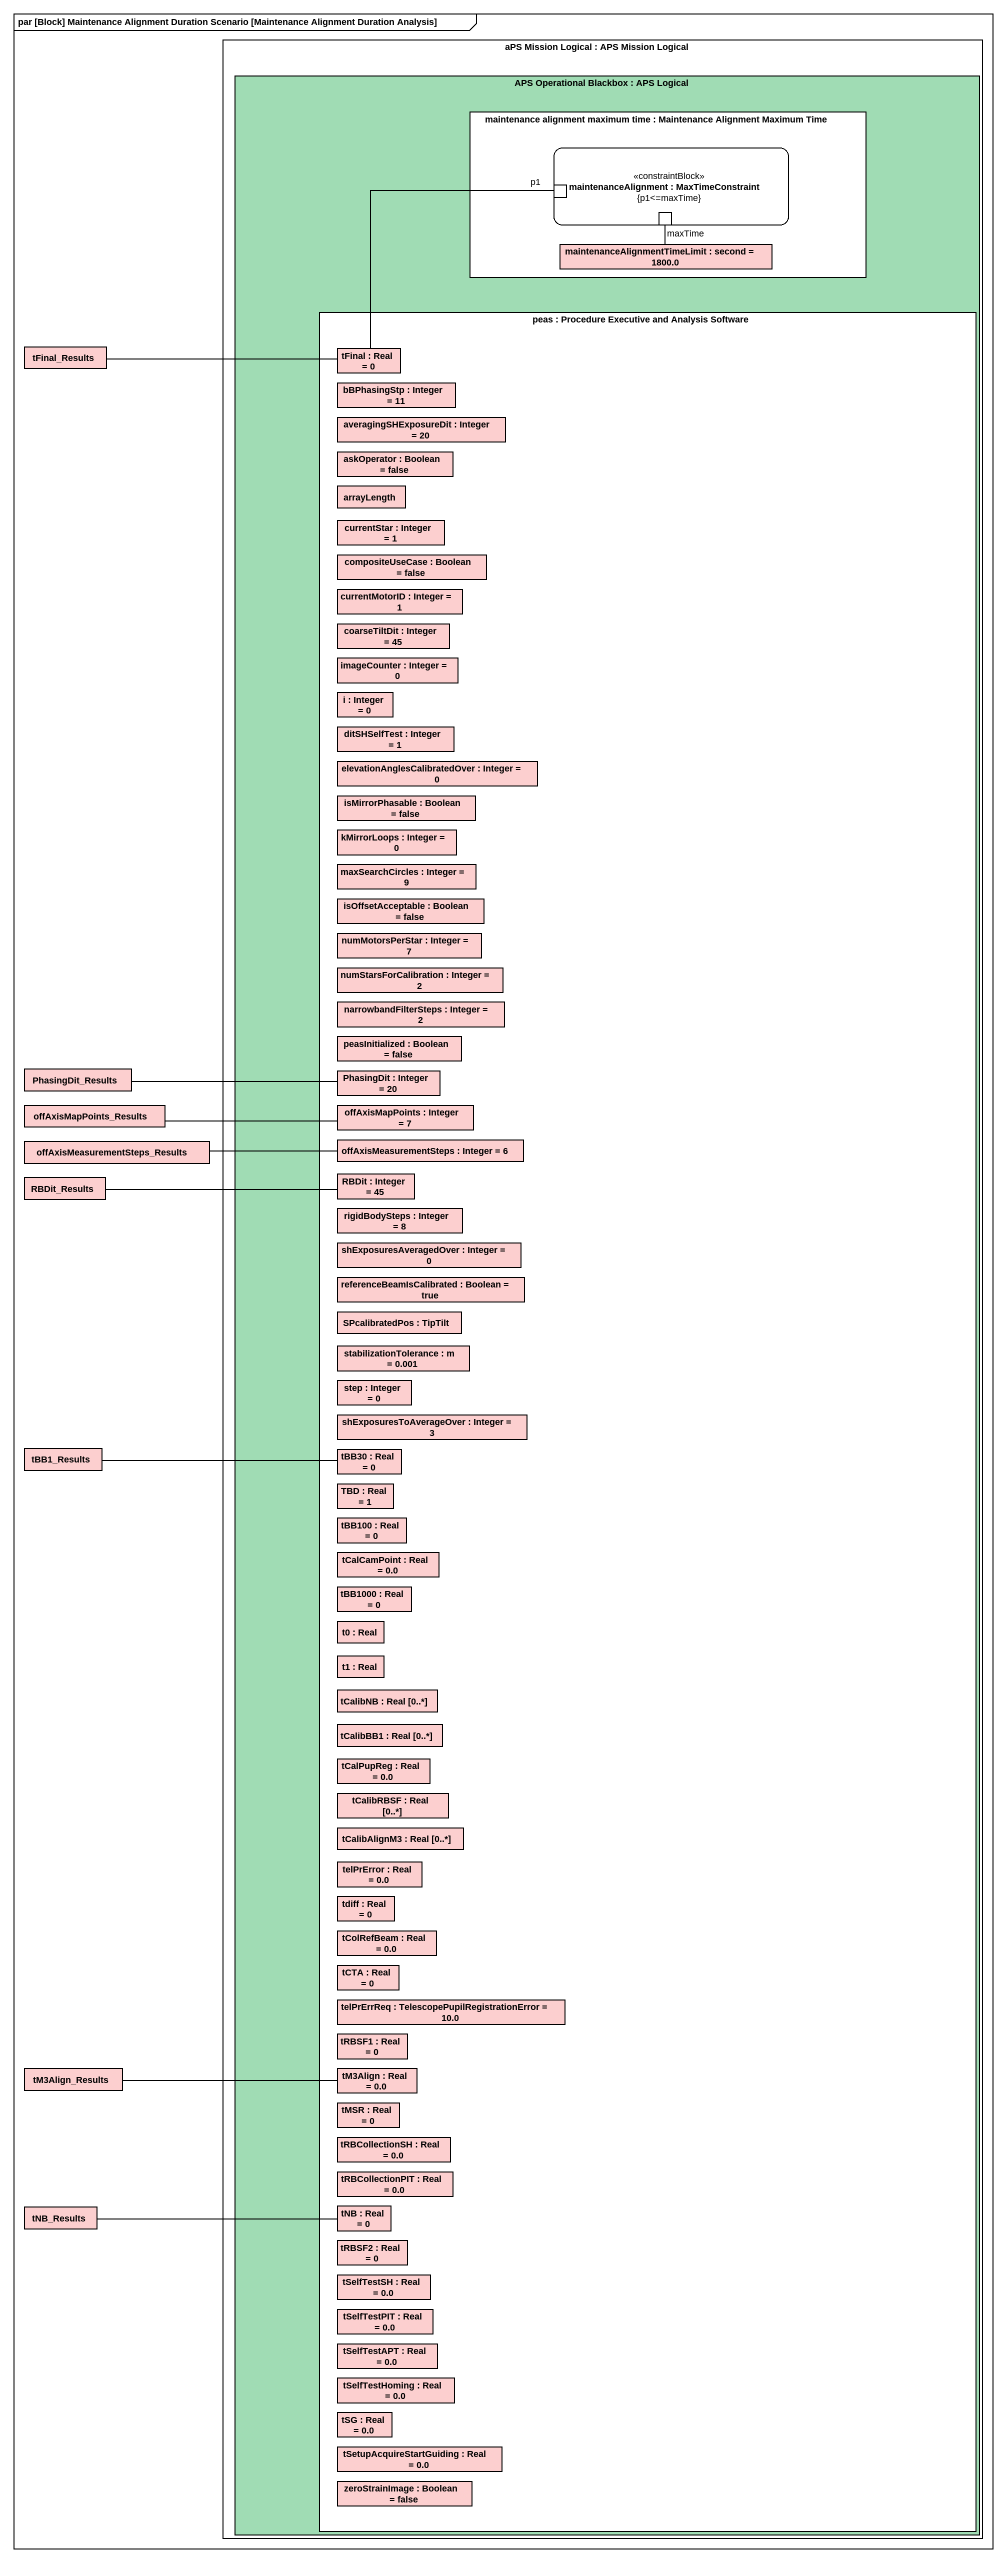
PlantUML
@startuml
mainframe par [Block] Maintenance Alignment Duration Scenario [Maintenance Alignment Duration Analysis]
rectangle "aPS Mission Logical : APS Mission Logical" as aPS_Mission_Logical {
  rectangle "APS Operational Blackbox : APS Logical" as APS_Operational_Blackbox #A0DCB4 {
    rectangle "maintenance alignment maximum time : Maintenance Alignment Maximum Time" as maintenance_alignment {
      rectangle "maintenanceAlignment : MaxTimeConstraint\n{p1<=maxTime}" as maintenanceAlignment <<constraintBlock>> {
        port p1
        port maxTime
      }
      rectangle "maintenanceAlignmentTimeLimit : second = 1800.0" as maintenanceAlignmentTimeLimi #FCCFCF
    }
    rectangle "peas : Procedure Executive and Analysis Software" as peas {
      rectangle "tFinal : Real = 0" as tFinal #FCCFCF
      rectangle "bBPhasingStp : Integer = 11" as bBPhasingStp #FCCFCF
      rectangle "averagingSHExposureDit : Integer = 20" as averagingSHExposureDit #FCCFCF
      rectangle "askOperator : Boolean = false" as askOperator #FCCFCF
      rectangle arrayLength #FCCFCF
      rectangle "currentStar : Integer = 1" as currentStar #FCCFCF
      rectangle "compositeUseCase : Boolean = false" as compositeUseCase #FCCFCF
      rectangle "currentMotorID : Integer = 1" as currentMotorID #FCCFCF
      rectangle "coarseTiltDit : Integer = 45" as coarseTiltDit #FCCFCF
      rectangle "imageCounter : Integer = 0" as imageCounter #FCCFCF
      rectangle "i : Integer = 0" as i #FCCFCF
      rectangle "ditSHSelfTest : Integer = 1" as ditSHSelfTest #FCCFCF
      rectangle "elevationAnglesCalibratedOver : Integer = 0" as elevationAnglesCalibratedOve #FCCFCF
      rectangle "isMirrorPhasable : Boolean = false" as isMirrorPhasable #FCCFCF
      rectangle "kMirrorLoops : Integer = 0" as kMirrorLoops #FCCFCF
      rectangle "isOffsetAcceptable : Boolean = false" as isOffsetAcceptable #FCCFCF
      rectangle "maxSearchCircles : Integer = 9" as maxSearchCircles #FCCFCF
      rectangle "numMotorsPerStar : Integer = 7" as numMotorsPerStar #FCCFCF
      rectangle "numStarsForCalibration : Integer = 2" as numStarsForCalibration #FCCFCF
      rectangle "narrowbandFilterSteps : Integer = 2" as narrowbandFilterSteps #FCCFCF
      rectangle "peasInitialized : Boolean = false" as peasInitialized #FCCFCF
      rectangle "PhasingDit : Integer = 20" as PhasingDit #FCCFCF
      rectangle "offAxisMapPoints : Integer = 7" as offAxisMapPoints #FCCFCF
      rectangle "offAxisMeasurementSteps : Integer = 6" as offAxisMeasurementSteps_2 #FCCFCF
      rectangle "RBDit : Integer = 45" as RBDit #FCCFCF
      rectangle "rigidBodySteps : Integer = 8" as rigidBodySteps #FCCFCF
      rectangle "shExposuresAveragedOver : Integer = 0" as shExposuresAveragedOver #FCCFCF
      rectangle "referenceBeamIsCalibrated : Boolean = true" as referenceBeamIsCalibrated #FCCFCF
      rectangle "SPcalibratedPos : TipTilt" as SPcalibratedPos #FCCFCF
      rectangle "stabilizationTolerance : m = 0.001" as stabilizationTolerance #FCCFCF
      rectangle "step : Integer = 0" as step #FCCFCF
      rectangle "shExposuresToAverageOver : Integer = 3" as shExposuresToAverageOver #FCCFCF
      rectangle "tBB30 : Real = 0" as tBB30 #FCCFCF
      rectangle "TBD : Real = 1" as TBD #FCCFCF
      rectangle "tBB100 : Real = 0" as tBB100 #FCCFCF
      rectangle "tCalCamPoint : Real = 0.0" as tCalCamPoint #FCCFCF
      rectangle "tBB1000 : Real = 0" as tBB1000 #FCCFCF
      rectangle "t0 : Real" as t0 #FCCFCF
      rectangle "t1 : Real" as t1 #FCCFCF
      rectangle "tCalibNB : Real [0..*]" as tCalibNB #FCCFCF
      rectangle "tCalibBB1 : Real [0..*]" as tCalibBB1 #FCCFCF
      rectangle "tCalPupReg : Real = 0.0" as tCalPupReg #FCCFCF
      rectangle "tCalibAlignM3 : Real [0..*]" as tCalibAlignM3 #FCCFCF
      rectangle "tCalibRBSF : Real [0..*]" as tCalibRBSF #FCCFCF
      rectangle "telPrError : Real = 0.0" as telPrError #FCCFCF
      rectangle "tdiff : Real = 0" as tdiff #FCCFCF
      rectangle "tColRefBeam : Real = 0.0" as tColRefBeam #FCCFCF
      rectangle "tCTA : Real = 0" as tCTA #FCCFCF
      rectangle "telPrErrReq : TelescopePupilRegistrationError = 10.0" as telPrErrReq #FCCFCF
      rectangle "tRBSF1 : Real = 0" as tRBSF1 #FCCFCF
      rectangle "tM3Align : Real = 0.0" as tM3Align #FCCFCF
      rectangle "tMSR : Real = 0" as tMSR #FCCFCF
      rectangle "tRBCollectionSH : Real = 0.0" as tRBCollectionSH #FCCFCF
      rectangle "tRBCollectionPIT : Real = 0.0" as tRBCollectionPIT #FCCFCF
      rectangle "tNB : Real = 0" as tNB #FCCFCF
      rectangle "tRBSF2 : Real = 0" as tRBSF2 #FCCFCF
      rectangle "tSelfTestSH : Real = 0.0" as tSelfTestSH #FCCFCF
      rectangle "tSelfTestPIT : Real = 0.0" as tSelfTestPIT #FCCFCF
      rectangle "tSelfTestAPT : Real = 0.0" as tSelfTestAPT #FCCFCF
      rectangle "tSelfTestHoming : Real = 0.0" as tSelfTestHoming #FCCFCF
      rectangle "tSG : Real = 0.0" as tSG #FCCFCF
      rectangle "tSetupAcquireStartGuiding : Real = 0.0" as tSetupAcquireStartGuiding #FCCFCF
      rectangle "zeroStrainImage : Boolean = false" as zeroStrainImage #FCCFCF
    }
  }
}
rectangle tFinal_Results #FCCFCF
rectangle PhasingDit_Results #FCCFCF
rectangle offAxisMapPoints_Results #FCCFCF
rectangle "offAxisMeasurementSteps_Results" as offAxisMeasurementSteps #FCCFCF
rectangle RBDit_Results #FCCFCF
rectangle tBB1_Results #FCCFCF
rectangle tM3Align_Results #FCCFCF
rectangle tNB_Results #FCCFCF
maxTime -- maintenanceAlignmentTimeLimi
tFinal_Results -right- tFinal
tFinal -up- p1
PhasingDit_Results -right- PhasingDit
offAxisMapPoints_Results -right- offAxisMapPoints
offAxisMeasurementSteps -right- offAxisMeasurementSteps_2
RBDit_Results -right- RBDit
tBB1_Results -right- tBB30
tM3Align_Results -right- tM3Align
tNB_Results -right- tNB
@enduml
